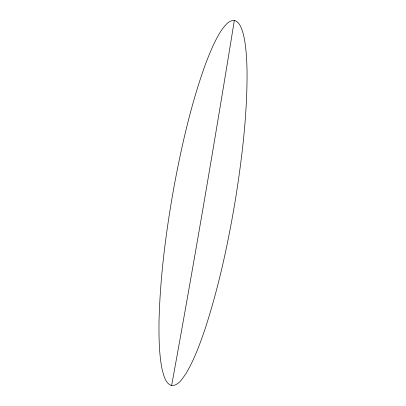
<?xml version="1.0" encoding="UTF-8"?>
<svg xmlns="http://www.w3.org/2000/svg" width="406" height="406" viewBox="0 0 406 406"><rect width="100%" height="100%" fill="white"/><g stroke="black" fill="none" stroke-linecap="round" stroke-linejoin="round"><path stroke-width="0.61" d="M234.338 20.361C214.596 142.313 193.779 264.118 171.611 385.649C164.948 383.218 163.785 375.017 162.03 369.054C159.056 353.621 158.888 337.838 159 322.171C160.081 276.562 166.054 231.202 174.083 186.334C181.776 145.272 191.064 104.352 205.172 64.97C209.755 52.927 214.576 40.844 221.63 29.998C224.828 25.872 228.456 20.219 234.338 20.361C239.936 22.031 241.519 28.537 243.153 33.424C246.229 45.939 246.752 58.885 247.061 71.715C247.264 113.589 242.357 155.315 235.911 196.631C228.487 241.727 218.961 286.606 204.71 330.073C199.579 344.882 194.149 359.721 186.176 373.276C182.538 378.296 178.696 385.634 171.611 385.649"/></g></svg>
